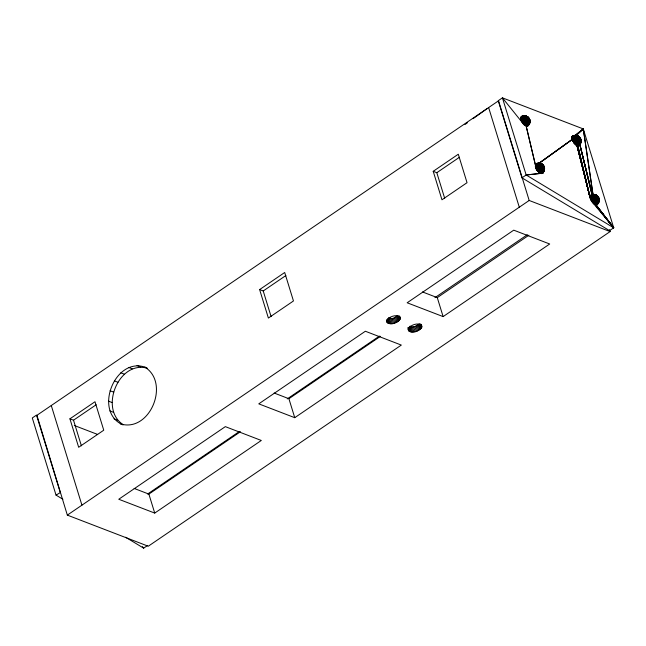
<?xml version="1.0" encoding="UTF-8"?>
<svg xmlns="http://www.w3.org/2000/svg" width="646" height="646" viewBox="0 0 646 646"><rect width="100%" height="100%" fill="white"/><g stroke="black" fill="none" stroke-linecap="round" stroke-linejoin="round"><path stroke-width="0.97" d="M573.866 135.603C574.504 138.083 574.439 145.439 578.42 145.794C581.989 144.042 581.925 138.381 578.63 136.33C570.975 132.624 575.231 138.874 576.297 143.493C577.564 149.678 567.551 134.933 573.85 136.04M594.901 204.193C598.196 198.806 588.684 187.485 593.416 200.575C593.504 206.203 598.592 205.767 599.238 200.93C599.819 197.385 596.533 193.848 592.915 194.414C591.098 196.158 594.788 200.696 594.691 203.409C594.538 205.808 590.291 199.897 590.283 198.516L577.581 145.73L579.963 144.551L580.778 141.87L580.302 142.475M525.739 125.502C526.054 120.883 519.796 108.173 524.14 121.916C523.866 126.842 529.413 127.755 529.445 122.522C531.44 119.13 526.878 114.786 523.349 115.852C526.256 115.876 528.25 131.841 522.428 122.724L502.435 97.845L498.252 100.695L521.984 177.844L609.517 230.638L613.7 227.796L583.29 128.934L502.435 97.845L526.167 174.993L613.7 227.796L596.032 204.798L598.115 203.555L599.254 199.428M544.029 169.938C543.415 177.593 535.13 170.689 535.381 166.369C537.173 157.285 543.238 170.294 539.951 173.047M580.56 142.177L580.35 143.856L578.913 145.592M596.379 204.798L598.269 203.337L599.1 200.575L598.689 202.602L597.065 204.596M525.949 125.461L526.789 125.655L528.46 124.185L529.898 120.511L529.171 123.451L526.692 126.14M544.465 167.895L544.005 171.36L542.745 172.975L541.275 173.556L543.657 170.697L544.336 167.064L541.857 163.947L539.345 163.139L537.335 163.365L538.788 165.949L540.322 172.918M592.253 194.834C593.165 193.97 596.492 194.268 595.273 196.045L590.064 197.611L577.807 145.794L580.189 142.936L580.996 140.134M595.216 204.12C599.302 205.105 600.772 193.194 595.757 199.323M580.948 141.563L580.681 143.339L579.252 145.285L578.42 145.794L578.897 144.833L578.097 144.276L575.707 144.744L572.736 139.156L572.501 136.354L573.543 135.975L572.727 136.056M596.105 204.411L598.503 202.295L599.149 199.138L598.438 202.109L595.959 204.798L613.7 227.796L593.093 203.07C594.942 200.906 600.828 203.369 595.846 204.766M529.986 120.77L529.558 123.685L527.298 126.14L527.79 125.284L527.281 124.702L524.584 125.09L522.388 121.456L521.265 117.184L522.525 116.046L520.805 117.451L521.007 119.849L522.428 122.724L526.369 121.44L529.34 122.118L529.712 123.184L529.001 124.678L526.765 126.14L528.129 125.631M527.184 117.322L526.49 116.151L523.551 115.828L525.699 115.892L527.782 116.902M525.989 115.957L528.598 117.629L528.791 118.912M526.054 125.453L526.062 119.26L524.342 115.836L521.726 116.538L520.886 117.394L521.16 119.752L523.098 123.612C524.818 122.683 527.943 121.626 529.236 123.636C527.742 126.277 524.907 127.698 529.558 123.685C530.196 121.23 529.978 115.933 526.49 120.657M527.564 121.028L529.712 119.567L529.639 123.111L528.162 125.558L529.696 122.716L529.736 120.972M544.029 166.886L543.932 166.119L541.784 167.597M542.382 173.354L544.15 171.101L544.295 166.975L542.139 168.445M544.247 169.632L544.57 168.186M578.679 140.683L580.827 139.221L580.762 140.634L580.463 138.365L578.323 139.827M581.061 141.264L581.101 140.424M595.774 197.829L597.405 195.851L594.659 194.503L592.657 194.801C594.175 193.994 597.582 194.672 597.308 196.82M598.123 197.296L597.146 195.69L593.981 194.478L590.299 195.56L590.064 197.611L577.007 145.536L590.064 197.611L577.879 145.794L578.679 145.52M598.648 198.419C599.948 200.05 598.341 196.691 596.831 199.687M592.374 195.157L579.753 144.123L592.002 195.044C588.587 195.044 592.172 205.121 595.515 203.256C598.551 202.674 595.402 207.826 598.462 202.343C600.522 199.872 598.527 195.512 595.378 195.092M521.839 121.771L525.271 120.463L528.008 120.729L526.425 125.469L527.62 120.382L526.151 118.153L524.98 117.467L520.797 118.953M540.532 172.878L542.018 171.069L542.6 168.146L539.337 163.583L538.53 163.139L537.569 163.591M573.995 135.854L575.053 135.377L575.869 135.821L579.131 140.384L578.097 144.276L576.749 145.189M597.284 199.388L597.324 201.326L595.701 204.128L597.284 199.388L594.021 194.826L593.206 194.381L592.463 194.801M537.779 163.559C547.21 164.488 537.383 162.186 535.615 164.318L535.752 167.169L537.682 171.029C540.064 168.638 547.776 170.609 541.388 173.394M573.543 142.378C575.586 141.264 578.937 140.117 580.738 142.152C581.36 144.502 573.963 148.152 580.326 143.897C582.191 141.498 580.488 133.883 577.072 139.479L579.244 136.847L578.55 136.322L576.127 135.418L572.146 136.556L572.283 139.407L574.213 143.267C576.595 140.885 584.307 142.847 577.92 145.633M528.573 124.242L527.79 125.938M523.405 123.951L522.509 122.667M537.997 171.368L535.978 166.022L536.196 163.818C537.738 162.235 537.44 171.182 539.854 172.983C537.835 170.827 535.986 164.859 536.196 163.818M574.52 143.606L573.624 142.322M592.673 202.618L592.713 202.077C595.232 199.88 602.258 202.101 596.072 204.637M573.616 135.975C577.177 134.32 577.33 142.613 577.064 145.116M542.6 168.146L542.64 170.084L541.017 172.878M526.151 118.153L525.586 116.143L523.938 115.82M528.388 125.009C528.662 122.716 525.012 123.661 523.825 124.412M537.012 170.14L539.176 172.506L542.107 172.24L541.889 173.548L544.384 170.245L544.352 168.089M597.655 203.676L597.736 202.981M597.631 199.679L597.59 201.415L595.846 204.168M400.245 318.809C398.994 312.987 388.521 316.37 386.647 320.739C387.899 326.569 398.372 323.178 400.245 318.809L399.373 315.967M421.83 327.11C420.578 321.28 410.097 324.672 408.224 329.04C409.483 334.862 419.957 331.479 421.83 327.11L420.958 324.26M544.57 169.422L543.851 171.247L541.429 173.225L543.819 171.053L544.481 167.928L543.754 170.867L541.405 173.12M581.101 141.66L580.383 143.485L577.96 145.463L580.35 143.291L581.012 140.166L580.286 143.105L577.936 145.358M529.728 121.286L529.873 120.479M122.966 424.882C92.523 411.841 115.513 354.824 146.626 367.776M123.168 424.664C98.886 408.934 118.743 360 147.45 368.26M597.954 199.8L597.825 201.52L595.967 204.233L597.485 202.61L599.165 199.17M538.409 171.828C539.668 170.835 544.158 170.261 542.745 172.975L543.601 171.876L543.77 170.237L543.464 170.536M529.26 121.246L528.21 123.951L526.7 125.574L529.001 121.286L529.599 121.133M544.376 168.323L541.291 172.991L542.906 170.164L542.947 168.428M580.907 140.562L579.333 143.606L577.548 145.124M541.889 173.548L543.02 172.748L543.488 171.384M598.026 203.369L598.172 202.626L597.429 204.217M529.526 121.206L528.347 124.064L526.748 125.615M580.641 140.86L580.051 142.774L577.904 145.31M596.08 204.362L598.204 201.786L598.794 199.872M541.235 172.95L543.851 168.663M577.766 145.189L580.383 140.901M521.395 116.522L523.05 115.868M579.155 137.816C579.365 135.329 575.941 135.66 574.31 135.797M579.906 138.567C579.955 136.322 576.579 135.184 574.665 135.482M540.637 172.87L540.96 168.856L540.08 164.827L535.381 166.369M577.169 145.108L577.492 141.094L576.612 137.065L571.912 138.607M595.321 204.112L595.644 200.099L594.764 196.069L596.105 195.1L596.985 195.504M599.254 200.664L598.535 202.489L596.105 204.524L598.527 202.691L599.003 199.945M544.231 170.528L542.866 172.878L541.348 173.556M529.986 122.005L529.26 123.83L526.837 125.809L529.236 123.636L528.436 125.332L527.298 126.14M543.932 166.119L543.552 167.484L543.189 166.636M590.67 195.181C592.988 194.22 588.611 195.77 590.21 197.523M526.151 125.445L526.773 122.53L526.522 118.993M540.742 172.862L541.356 169.946L541.114 166.41M577.274 145.1L577.887 142.185L577.645 138.648M595.426 204.104L596.04 201.189L595.798 197.66M573.729 136.007C572.251 137.073 575.473 142.839 576.385 145.221C574.746 142.823 572.041 138.22 573.196 135.975M591.348 194.979C590.194 197.224 592.899 201.827 594.538 204.225C593.731 201.899 590.194 195.948 592.002 195.044M525.489 125.687L525.222 124.815M540.072 173.104L537.456 165.384L537.335 163.365L540.217 172.942M581.029 142.201L580.31 143.339M522.081 116.32L522.525 116.046L521.613 116.401M526.248 125.445L527.136 119.89M540.839 172.862L541.719 167.306M577.371 145.1L578.251 139.544M595.523 204.104L596.403 198.548M528.162 125.558L528.46 124.961M578.227 145.794L579.575 144.615L578.42 145.794M580.132 144.115L579.123 145.374M540.928 172.87L542.204 167.79L539.362 167.984L536.43 169.187M574.1 135.83L574.762 135.41M577.459 145.108L578.735 140.037L575.893 140.222L572.962 141.426M595.612 204.112L596.888 199.041L594.045 199.226L591.114 200.43M591.881 195.011L592.099 194.785M529.437 123.402L529.825 121.908L529.26 120.059M598.931 200.874L598.454 201.479M520.805 117.451L521.185 116.74M526.119 125.97L535.389 164.867L535.776 164.157M571.92 137.105L572.308 136.395M520.724 118.145L526.353 116.49L524.116 115.828M592.56 194.801C593.86 193.558 595.402 195.504 595.426 196.812L594.498 196.578L595.329 195.48L594.885 195.334L589.992 196.804M526.506 125.486L528.057 122.667L528.008 120.729M525.626 115.965L528.783 117.903L525.957 119.825L528.129 117.192L525.513 118.25M541.09 166.579L542.713 164.609L540.104 165.667M537.973 163.551C542.382 163.486 542.349 164.399 538.134 163.244M571.839 137.8C573.462 136.338 581.642 135.935 574.593 135.797M537.674 163.567C540.096 164.415 540.161 170.124 540.427 172.894M574.205 135.813C576.628 136.661 576.692 142.362 576.959 145.132M592.358 194.817C594.78 195.665 594.845 201.366 595.111 204.144M526.579 125.51C527.524 125.017 529.696 120.366 527.968 121.496L527.717 120.527M577.241 136.419L576.175 135.474L574.504 135.797M389.086 323.581L387.624 318.833L393.269 318.308L398.001 315.442L399.462 320.182M410.662 331.882L409.201 327.134L414.853 326.601L419.577 323.735L421.039 328.483M525.739 117.524L527.144 116.538L524.286 115.852M540.322 164.94L541.421 163.85C544.352 164.988 545.531 169.066 543.795 171.658C537.561 175.898 544.271 172.49 544.279 170.132C542.769 167.774 539.111 169.01 537.092 170.084M576.305 137.719L577.952 136.096L574.9 135.886M575.723 135.918L583.29 128.934L593.044 194.559M542.592 173.136L543.02 172.748M597.275 204.378L597.703 203.991M575.643 135.854L583.29 128.934L592.947 194.494M577.694 145.762L579.519 144.938L580.019 143.622L579.276 145.213M525.957 119.825L528.598 117.629L525.925 116.175M541.203 166.692L543.181 165.045M595.895 197.942L597.881 196.311M574.221 136.153L583.29 128.934L574.173 136.136L572.001 137.049M538.885 163.503L572.13 139.504L577.338 137.905M464.975 124.516L467.421 122.756M473.13 118.646L486.995 108.681M537.965 164.027L572.13 139.504L537.884 163.995M574.407 135.797C575.707 134.546 577.249 136.5 577.274 137.808M537.876 163.551C539.176 162.308 540.718 164.254 540.742 165.57M525.343 118.121L527.273 116.53M576.458 137.776C580.754 136.572 576.725 134.812 574.835 135.854M540.621 165.053L542.374 164.318M594.611 196.78L596.702 195.326L594.708 194.543L592.988 194.858M594.498 196.578L595.273 196.045M543.286 169.195L544.11 168.622L543.52 170.536L541.372 173.071M525.424 117.402C528.808 115.271 522.049 116.207 520.886 117.394M526.022 118.63L528.129 117.192M576.547 137.057L577.952 136.096M577.136 138.284L579.244 136.847L576.636 137.905M540.605 166.046L542.713 164.609M36.838 415.362L498.526 100.816L529.187 200.47L610.115 231.583L148.265 546.233L67.337 515.112L36.967 415.41M69.921 418.818L94.994 401.731L103.756 430.204L78.675 447.29L69.921 418.818L73.515 420.199L81.396 445.821M259.619 289.586L284.7 272.499L293.462 300.971L268.381 318.058L259.619 289.586L263.221 290.966L271.102 316.597M433.208 171.311L458.289 154.224L467.042 182.697L441.969 199.784L433.208 171.311L436.809 172.7L444.69 198.322M73.515 420.199L96.165 404.767M263.221 290.966L285.871 275.535M436.809 172.7L459.459 157.261M528.428 121.303L529.865 120.326L529.752 119.647M528.339 121.892L529.785 120.907M577.782 139.003L579.898 137.558M60.215 492.252L36.483 415.103L32.3 417.954L56.032 495.102L60.554 492.462M521.984 177.844L526.167 174.993L540.589 173.346M541.251 166.757L543.367 165.319L544.045 166.603M579.543 140.957L580.988 139.98L580.867 139.31M543.011 168.719L544.457 167.734L544.336 167.064M67.337 515.112L529.187 200.47M434.96 297.653L527.362 234.7M147.603 494.037L239.303 431.552M287.236 398.905L379.468 336.065M134.134 488.424L148.887 494.101L240.482 431.698M274.146 393.034L288.907 398.711L380.494 336.308M422.524 291.952L437.277 297.62L528.872 235.225M595.289 197.296L597.405 195.851L595.66 196.562M595.935 198.007L598.051 196.562M597.695 199.961L599.133 198.984L599.02 198.314M154.725 513.077L261.307 440.467L225.341 426.635L118.759 499.253L154.725 513.077L148.887 494.101M294.746 417.687L401.327 345.077L365.353 331.245L258.771 403.855L294.746 417.687L288.907 398.711M443.124 316.605L549.698 243.994L513.731 230.162L407.15 302.772L443.124 316.605L437.277 297.62M125.607 537.23L143.646 548.155L147.676 545.41M576.345 137.574L577.128 137.057L576.733 136.33M521.007 119.849L526.224 118.25M521.362 120.802L526.724 119.235M572.485 140.457L577.839 138.89M535.308 165.554L537.747 164.488L540.783 164.1M535.599 167.266L540.807 165.667M535.954 168.218L541.308 166.652M590.073 196.109L593.577 194.874L596.419 195.197M590.283 198.516L595.491 196.909M590.638 199.461L595.992 197.894M591.696 201.382L595.644 200.099L598.608 200.777M576.935 145.503L590.436 198.411L592.713 202.077M535.469 164.811L540.371 163.478M574.94 144.066L577.766 143.251L579.656 143.977M574.052 135.579L575.61 139.173L576.854 145.156M592.204 194.583L593.763 198.177L595.006 204.16M594.99 196.174L596.702 195.326M538.061 163.559L539.628 163.729M526.837 125.865C530.18 124.831 530.98 120.342 528.743 117.879M596.096 204.58L598.479 202.901L598.527 200.26M574.682 135.813L576.159 135.967M592.834 194.817L594.183 194.793M572.518 136.177L573.252 135.862M535.986 163.939L536.721 163.616M597.227 204.459L596.032 204.798M526.579 126.107L528.404 125.284L528.533 124.323M541.162 173.524L542.987 172.7L543.125 171.739M574.762 135.83L576.353 135.466M592.915 194.834L594.506 194.478L596.379 195.399M574.084 136.161L576.902 135.717L578.267 136.193M538.304 163.616L541.073 163.559L543.334 165.295C542.834 162.929 535.857 163.495 539.822 163.228M523.745 115.82L525.174 116.143L526.005 117.378L525.497 117.41M577.879 145.794L578.582 145.641M527.564 125.865L526.458 126.075M542.155 173.281L541.049 173.491M596.831 204.524L595.733 204.734M522.937 115.925C525.715 117.289 525.464 122.514 525.844 125.477M536.745 163.567L537.254 163.672M574.98 135.943L576.708 135.797M537.73 163.293L538.231 163.172M538.368 163.648L541.857 163.947M538.449 163.704L540.177 163.559M595.62 195.149L596.105 195.1L594.094 194.721M526.353 116.49L526.837 116.441M575.037 135.999L577.144 135.951L576.507 135.499M538.506 163.761L540.613 163.713L539.975 163.26M526.167 174.993L540.815 173.427M524.439 115.892L525.23 115.812M540.08 164.827L540.589 164.795L540.201 164.084M593.981 194.656L595.055 194.721M576.612 137.065L577.128 137.057L576.256 136.354M525.61 116.676L526.191 116.684M594.885 195.334L595.467 195.342M577.096 135.83L578.905 136.556M120.269 423.849C149.815 433.078 170.479 382.941 144.825 367.081M540.508 163.591L541.453 163.826L540.581 163.373M526.03 116.296L527.879 117.023M388.666 317.533L392.397 318.971M137.025 365.442L140.626 366.831M128.691 367.429L132.285 368.809M120.81 372.79L124.412 374.179M114.35 380.89L117.952 382.279M110.086 390.749L113.688 392.13M108.536 401.174L112.129 402.555M109.877 410.913L113.47 412.293M113.946 418.786L117.548 420.166M74.322 425.488L97.659 434.459M580.124 140.941L579.131 140.384M529.001 121.286L528.896 121.803M543.593 168.703L543.48 169.22M576.603 145.342L576.337 144.47M594.756 204.346L594.49 203.474M578.122 136.225L579.712 137.283L579.115 136.879M541.59 163.987L542.688 165.085M525.392 115.844L526.328 116.522M596.444 195.585L598.689 197.579M56.032 495.102L62.904 499.261M578.315 136.774L579.987 138.026L580.964 139.738M525.141 116.7L526.005 117.378M524.043 124.29L525.271 125.566L522.929 120.011L522.162 116.151L521.669 116.983L522.105 119.26L524.835 125.267M538.627 171.707L539.418 172.676M542.656 164.859L544.005 166.329M597.372 196.336L598.139 197.03M142.395 546.637L143.646 548.155M595.539 204.685L613.7 227.796L595.192 204.556L613.7 227.796L595.588 204.693M539.612 172.304L540.201 173.168M580.536 138.567L578.227 136.395M528.832 118.113L529.413 118.912M528.864 118.371L529.849 120.083M598.721 197.846L599.117 198.75M580.56 139.124L581.125 140.973M598.713 198.128L599.1 199.033M529.437 119.47L530.011 121.319M580.496 139.415L580.883 140.327M580.011 141.458L579.801 140.796L578.986 143.428L577.694 145.164L579.43 141.232L578.84 140.182M609.525 229.669L610.115 231.583M488.634 107.559L519.287 207.188M421.337 324.558L421.919 326.456M420.368 323.993L421.531 327.788M418.907 324.413L420.36 329.161M418.067 325.059L419.52 329.799M417.09 325.649L418.551 330.397M416.008 326.173L417.469 330.913M414.853 326.601L416.307 331.35M413.658 326.941L415.112 331.689M412.455 327.167L413.916 331.915M411.292 327.272L412.754 332.02M410.145 326.069L410.719 327.926M410.194 327.264L411.655 332.012M408.635 327.837L409.806 331.632M407.933 327.482L409.104 331.277M407.997 328.927L408.579 330.825M399.753 316.265L400.342 318.163M399.075 316.645L399.955 319.495M397.322 316.112L398.784 320.86M396.483 316.758L397.944 321.506M395.505 317.348L396.967 322.096M394.423 317.872L395.885 322.62M393.269 318.308L394.73 323.057M392.074 318.639L393.535 323.388M390.878 318.866L392.332 323.614M389.708 318.979L391.169 323.727M388.617 318.971L390.079 323.711M387.051 319.536L388.222 323.339M386.647 320.133L387.519 322.984M386.413 320.634L387.002 322.532M51.276 405.526L81.929 505.156M593.577 202.82L593.86 203.756M575.424 143.816L575.707 144.744M525.634 125.534L522.767 116.223M596.993 199.186L597.235 200.163M542.309 167.944L542.559 168.913M577.12 145.584L590.064 197.611M526.167 125.986L535.389 164.867M599.149 199.065L599.278 199.977M544.417 167.79L544.594 168.735M592.156 201.116L592.366 202.271M592.325 195.14L579.753 144.123L592.269 195.124"/></g></svg>
